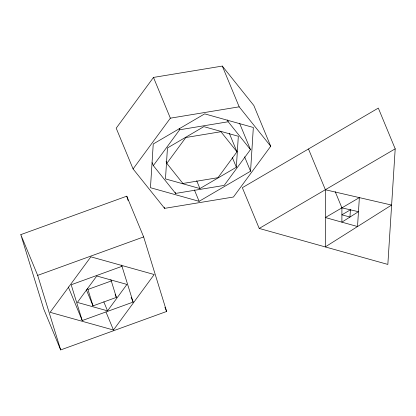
<?xml version="1.0" encoding="UTF-8"?>
<svg xmlns="http://www.w3.org/2000/svg" width="416" height="416" viewBox="0 0 416 416"><rect width="100%" height="100%" fill="white"/><g stroke="black" fill="none" stroke-linecap="round" stroke-linejoin="round"><path stroke-width="0.62" d="M325.38 189.753L325.307 246.891L391.57 205.067L325.38 189.753L308.5 149.006M341.91 207.865L341.895 222.149L358.457 211.692L341.91 207.865L335.208 191.688M236.35 167.232L238.321 136.271L203.871 126.636L167.45 147.956L165.48 178.916L199.93 188.552L236.35 167.232L232.378 157.643M250.557 171.205L253.339 127.478L204.688 113.864L153.244 143.983L150.462 187.71L199.118 201.323L250.557 171.205L244.598 156.827M395.2 148.834L387.842 264.43L259.22 228.441L242.341 187.694L378.321 108.087L395.2 148.834L259.22 228.441M153.483 77.423L116.204 128.19L133.084 168.938L164.622 208.364L233.438 197.018L270.717 146.25L253.838 105.503L222.305 66.076L153.483 77.423L170.362 118.17L133.084 168.938M153.332 165.599L179.644 129.771L228.212 121.763L250.468 149.588L224.162 185.416L175.588 193.424L153.332 165.599L152.09 162.604M166.832 163.374L185.827 137.504L220.901 131.721L236.974 151.814L217.974 177.684L182.905 183.466L166.832 163.374L166.088 161.58M107.541 310.851L126.942 284.424L96.777 275.995L77.381 302.422L107.541 310.851L103.818 301.865M113.459 330.023L154.196 274.529L90.86 256.823L50.123 312.317L113.459 330.023L106.012 312.047M20.8 234.634L126.771 196.175L143.65 236.922L166.639 311.464L60.674 349.924L43.794 309.171L20.8 234.634L37.679 275.382L60.674 349.924M37.679 275.382L143.65 236.922M122.086 266.287L71.188 284.757L82.233 320.559L133.13 302.089L121.592 265.086M111.306 280.966L116.376 297.398L93.012 305.88L87.942 289.442L111.306 280.966L110.812 279.765M170.362 118.17L239.179 106.829L270.717 146.25M222.305 66.076L239.179 106.829M239.548 123.219L250.468 149.588M227.469 119.964L228.212 121.763M229.278 133.234L236.974 151.814M179.145 128.57L179.644 129.771M196.706 180.762L199.93 188.552M194.402 189.935L199.118 201.323M175.094 192.223L175.588 193.424M164.128 207.163L164.622 208.364M164.902 307.268L166.639 311.464M131.144 297.294L133.13 302.089M115.133 294.403L116.376 297.398M87.448 288.246L87.942 289.442M86.31 289.702L93.012 305.88M68.333 287.004L82.233 320.559M126.771 196.175L128.102 200.486M350.407 209.836L349.944 217.058L341.91 214.812L350.407 209.836M359.367 197.636L357.526 226.533L325.369 217.537L359.367 197.636"/></g></svg>
